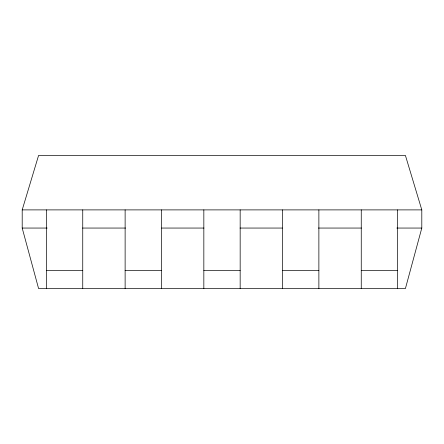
<?xml version="1.0" encoding="UTF-8"?>
<svg xmlns="http://www.w3.org/2000/svg" width="444" height="444" viewBox="0 0 444 444"><rect width="100%" height="100%" fill="white"/><g stroke="black" fill="none" stroke-linecap="round" stroke-linejoin="round"><path stroke-width="0.67" d="M421.8 228.055L405.4 288.6L38.6 288.6L22.2 228.055L22.2 209.89L38.6 155.4L405.4 155.4L421.8 209.89L421.8 228.055L396.825 228.055M22.2 209.89L421.8 209.89M22.2 228.055L47.175 228.055M82.556 228.055L125.569 228.055M161.644 228.055L203.963 228.055M240.038 228.055L282.356 228.055M318.431 228.055L361.444 228.055M46.42 270.435L82.745 270.435M125.125 270.435L161.455 270.435M203.835 270.435L240.165 270.435M282.545 270.435L318.875 270.435M361.255 270.435L397.58 270.435M397.58 209.89L397.58 288.6M361.255 209.89L361.255 288.6M318.875 209.89L318.875 288.6M282.545 209.89L282.545 288.6M240.165 209.89L240.165 288.6M203.835 209.89L203.835 288.6M161.455 209.89L161.455 288.6M125.125 209.89L125.125 288.6M82.745 209.89L82.745 288.6M46.42 209.89L46.42 288.6"/></g></svg>
